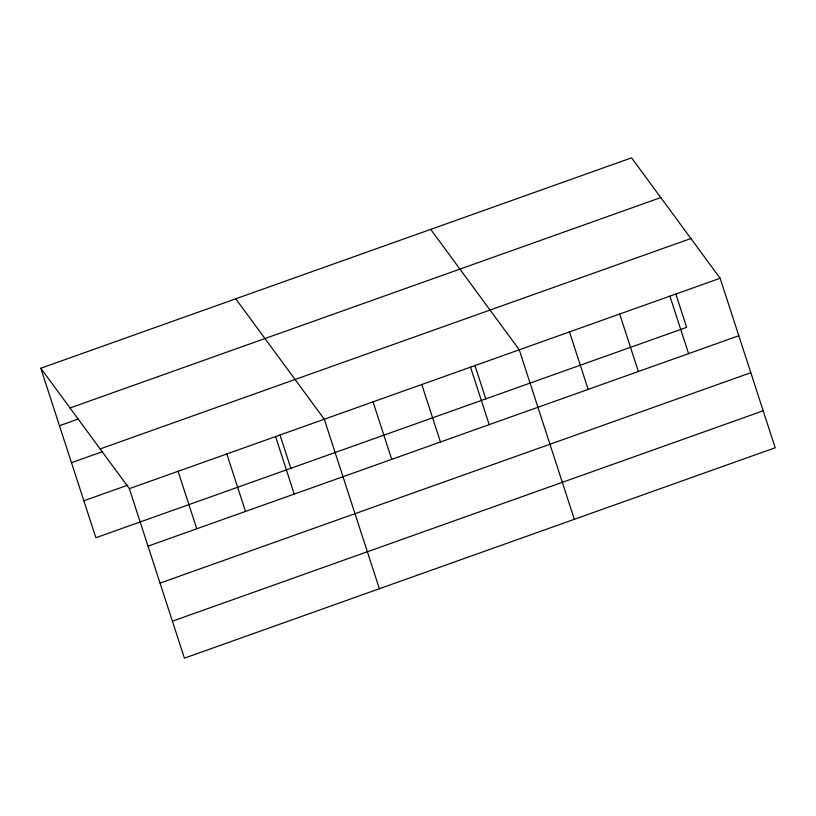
<?xml version="1.0" encoding="UTF-8"?>
<svg xmlns="http://www.w3.org/2000/svg" width="816" height="816" viewBox="0 0 816 816"><rect width="100%" height="100%" fill="white"/><g stroke="black" fill="none" stroke-linecap="round" stroke-linejoin="round"><path stroke-width="1.22" d="M40.8 368.24L631.574 157.835L720.13 278.256L775.2 447.76L184.426 658.165L129.346 488.662L40.8 368.24L95.87 537.744L686.654 327.338L675.801 293.944M70.023 407.98L660.797 197.574M59.476 425.728L78.499 418.955M100.123 448.922L690.907 238.517M71.492 462.692L102.398 451.687M83.864 500.779L127.847 485.112M129.346 488.662L720.13 278.256M148.022 546.149L738.806 335.743M160.038 583.114L750.812 372.708M172.411 621.2L763.184 410.795M430.715 229.367L519.262 349.799L574.331 519.302M235.753 298.809L324.309 419.23L379.379 588.734M669.905 296.147L688.592 353.634M619.691 314.027L638.367 371.515M569.476 331.908L588.152 389.395M474.943 365.486L485.785 398.871M470.526 367.159L489.202 424.646M421.78 384.509L440.456 441.997M373.045 401.87L391.721 459.357M279.98 434.918L290.833 468.302M275.563 436.591L294.239 494.078M226.828 453.951L245.504 511.438M178.082 471.311L196.768 528.788"/></g></svg>
